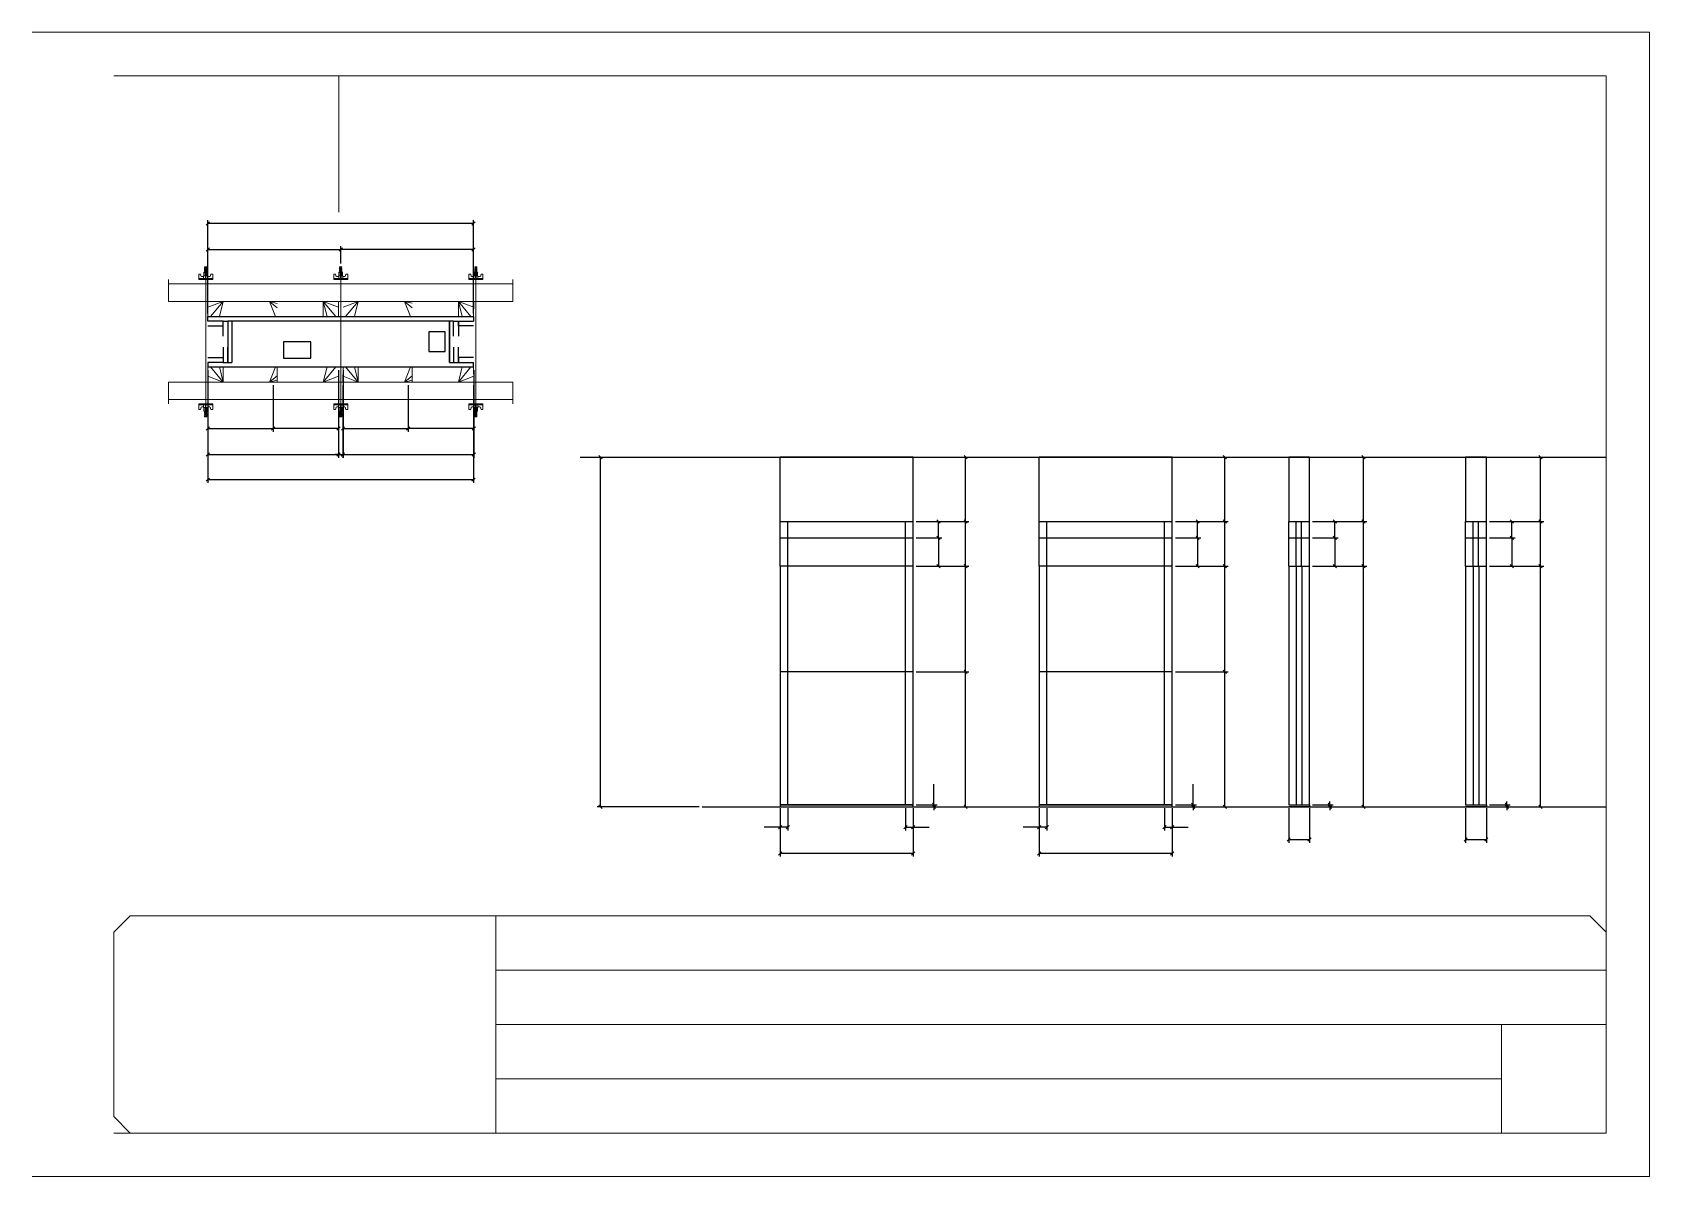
# Model space of a CAD drawing. Header units: metres. Extents: x 2743 to 7398, y 1511 to 2561.
# Drawn here: x 4328 to 5813, y 1511 to 2561 of the extents above; entities that cross this region are included whole.
import ezdxf

# ---------------------------------------------------------------- set-up
doc = ezdxf.new("R2010")
doc.units = ezdxf.units.M
for name, color, linetype in [('CHAPA', 7, 'Continuous'), ('COTA', 7, 'Continuous'), ('Hachura', 7, 'Continuous'), ('Madeira', 7, 'Continuous'), ('NIVEL 2° PAV.', 7, 'Continuous'), ('Nível', 7, 'Continuous'), ('Painéis', 7, 'Continuous'), ('Perfil Metálico', 7, 'Continuous'), ('SARR_2.2x7', 7, 'Continuous'), ('SARRAFO', 7, 'Continuous'), ('SARRAFO DE PRESSAO', 7, 'Continuous'), ('Texto Seção', 7, 'Continuous')]:
    doc.layers.add(name, color=color, linetype=linetype)

msp = doc.modelspace()

# ---------------------------------------------------------------- linework, layer by layer
at = {"layer": 'CHAPA', "color": 1, "lineweight": 25}
for points in [[(4488.9, 2296.5), (4488.9, 2300.5), (4732.9, 2300.5), (4732.9, 2296.5)], [(4488.9, 2296.5), (4488.9, 2300.5), (4732.9, 2300.5), (4732.9, 2296.5)], [(4510.9, 2296.5), (4507.3, 2296.5), (4507.3, 2258.5), (4510.9, 2258.5)], [(4510.9, 2296.5), (4507.3, 2296.5), (4507.3, 2258.5), (4510.9, 2258.5)], [(4714.5, 2296.5), (4710.9, 2296.5), (4710.9, 2258.5), (4714.5, 2258.5)], [(4714.5, 2296.5), (4710.9, 2296.5), (4710.9, 2258.5), (4714.5, 2258.5)], [(4488.9, 2258.5), (4488.9, 2254.5), (4732.9, 2254.5), (4732.9, 2258.5)], [(4488.9, 2258.5), (4488.9, 2254.5), (4732.9, 2254.5), (4732.9, 2258.5)]]:
    msp.add_lwpolyline(points, dxfattribs=at)
at = {"layer": 'COTA', "color": 0, "lineweight": 25}
for p, q in [((4490.4, 2387.4), (4487.4, 2384.4)), ((4731.4, 2384.4), (4734.4, 2387.4)), ((4490.4, 2363.7), (4487.4, 2360.7)), ((4612.4, 2363.7), (4609.4, 2360.7)), ((4609.4, 2360.7), (4612.4, 2363.7)), ((4731.4, 2360.7), (4734.4, 2363.7)), ((4490.4, 2199.3), (4487.4, 2196.3)), ((4547.4, 2196.3), (4550.4, 2199.3)), ((4550.4, 2199.3), (4547.4, 2196.3)), ((4607.4, 2196.3), (4610.4, 2199.3)), ((4614.5, 2199.3), (4611.5, 2196.3)), ((4671.4, 2196.3), (4674.4, 2199.3)), ((4674.4, 2199.3), (4671.4, 2196.3)), ((4731.5, 2196.3), (4734.5, 2199.3)), ((4490.4, 2175.6), (4487.4, 2172.6)), ((4607.4, 2172.6), (4610.4, 2175.6)), ((4607.4, 2172.6), (4610.4, 2175.6)), ((4614.4, 2175.6), (4611.4, 2172.6)), ((4614.5, 2175.6), (4611.5, 2172.6)), ((4731.5, 2172.6), (4734.5, 2175.6)), ((5186.2, 2170.1), (5183.2, 2173.1)), ((5424.2, 2170.1), (5421.2, 2173.1)), ((5551.5, 2170.1), (5548.5, 2173.1)), ((5714, 2170.1), (5711, 2173.1)), ((4490.4, 2152.4), (4487.4, 2149.4)), ((4731.4, 2149.4), (4734.4, 2152.4)), ((5183.2, 2114.1), (5186.2, 2111.1)), ((5421.2, 2114.1), (5424.2, 2111.1)), ((5548.5, 2114.1), (5551.5, 2111.1)), ((5711, 2114.1), (5714, 2111.1)), ((5186.2, 2070.1), (5183.2, 2073.1)), ((5424.2, 2070.1), (5421.2, 2073.1)), ((5551.5, 2070.1), (5548.5, 2073.1)), ((5714, 2070.1), (5711, 2073.1)), ((5186.2, 1973.1), (5183.2, 1976.1)), ((5183.2, 1976.1), (5186.2, 1973.1)), ((5424.2, 1973.1), (5421.2, 1976.1)), ((5421.2, 1976.1), (5424.2, 1973.1)), ((5154.1, 1854.1), (5157.1, 1851.1)), ((5157.1, 1849.1), (5154.1, 1852.1)), ((5183.2, 1852.1), (5186.2, 1849.1)), ((5392.1, 1854.1), (5395.1, 1851.1)), ((5395.1, 1849.1), (5392.1, 1852.1)), ((5421.2, 1852.1), (5424.2, 1849.1)), ((5517.7, 1854.1), (5520.7, 1851.1)), ((5520.7, 1849.1), (5517.7, 1852.1)), ((5548.5, 1852.1), (5551.5, 1849.1)), ((5680.2, 1854.1), (5683.2, 1851.1)), ((5683.2, 1849.1), (5680.2, 1852.1)), ((5711, 1852.1), (5714, 1849.1)), ((5015.9, 1833.6), (5012.9, 1830.6)), ((5019.9, 1830.6), (5022.9, 1833.6)), ((5130.9, 1833.6), (5127.9, 1830.6)), ((5134.9, 1830.6), (5137.9, 1833.6)), ((5253.8, 1833.6), (5250.8, 1830.6)), ((5257.8, 1830.6), (5260.8, 1833.6)), ((5368.8, 1833.6), (5365.8, 1830.6)), ((5372.8, 1830.6), (5375.8, 1833.6)), ((5482.8, 1822.3), (5479.8, 1819.3)), ((5498.8, 1819.3), (5501.8, 1822.3)), ((5645.3, 1822.3), (5642.3, 1819.3)), ((5661.3, 1819.3), (5664.3, 1822.3)), ((5015.9, 1809.5), (5012.9, 1806.5)), ((5134.9, 1806.5), (5137.9, 1809.5)), ((5253.8, 1809.5), (5250.8, 1806.5)), ((5372.8, 1806.5), (5375.8, 1809.5))]:
    msp.add_line(p, q, dxfattribs=at)
at = {"layer": 'COTA', "color": 241, "lineweight": 25}
for p, q in [((4488.9, 2303.5), (4488.9, 2388.9)), ((4732.9, 2385.9), (4488.9, 2385.9)), ((4732.9, 2303.5), (4732.9, 2388.9)), ((4488.9, 2337.5), (4488.9, 2365.2)), ((4488.9, 2362.2), (4610.9, 2362.2)), ((4610.9, 2349.3), (4610.9, 2365.2)), ((4610.9, 2349.3), (4610.9, 2365.2)), ((4732.9, 2362.2), (4610.9, 2362.2)), ((4732.9, 2337.5), (4732.9, 2365.2)), ((4488.9, 2251.5), (4488.9, 2171.1)), ((4608.9, 2251.5), (4608.9, 2171.1)), ((4613, 2251.5), (4613, 2171.1)), ((4733, 2251.5), (4733, 2171.1)), ((4488.9, 2237.5), (4488.9, 2147.9)), ((4548.9, 2237.5), (4548.9, 2194.8)), ((4548.9, 2237.5), (4548.9, 2194.8)), ((4608.9, 2237.5), (4608.9, 2171.1)), ((4612.9, 2237.5), (4612.9, 2171.1)), ((4672.9, 2237.5), (4672.9, 2194.8)), ((4672.9, 2237.5), (4672.9, 2194.8)), ((4732.9, 2237.5), (4732.9, 2147.9)), ((4488.9, 2217.5), (4488.9, 2194.8)), ((4613, 2217.5), (4613, 2194.8)), ((4488.9, 2197.8), (4548.9, 2197.8)), ((4608.9, 2197.8), (4548.9, 2197.8)), ((4608.9, 2208.5), (4608.9, 2194.8)), ((4733, 2208.4), (4733, 2194.8)), ((4613, 2197.8), (4672.9, 2197.8)), ((4733, 2197.8), (4672.9, 2197.8)), ((4488.9, 2174.1), (4608.9, 2174.1)), ((4608.9, 2174.1), (4605.9, 2174.1)), ((4608.9, 2174.1), (4612.9, 2174.1)), ((4612.9, 2174.1), (4615.9, 2174.1)), ((4613, 2174.1), (4733, 2174.1)), ((5014.4, 2112.6), (5014.4, 2171.6)), ((5136.4, 2171.6), (5014.4, 2171.6)), ((5136.4, 2112.6), (5136.4, 2171.6)), ((5374.3, 2171.6), (5252.3, 2171.6)), ((5252.3, 2112.6), (5252.3, 2171.6)), ((5374.3, 2112.6), (5374.3, 2171.6)), ((4732.9, 2150.9), (4488.9, 2150.9))]:
    msp.add_line(p, q, dxfattribs=at)
at = {"layer": 'COTA', "color": 180, "lineweight": 25}
for p, q in [((4583.4, 2277.5), (4558.4, 2277.5)), ((4558.4, 2277.5), (4558.4, 2262.5)), ((4583.4, 2262.5), (4583.4, 2277.5)), ((4706.9, 2286.5), (4691.9, 2286.5)), ((4691.9, 2286.5), (4691.9, 2268.5)), ((4706.9, 2268.5), (4706.9, 2286.5)), ((4558.4, 2262.5), (4583.4, 2262.5)), ((4691.9, 2268.5), (4706.9, 2268.5))]:
    msp.add_line(p, q, dxfattribs=at)
at = {"layer": 'COTA', "color": 4, "lineweight": 25}
for p, q in [((5139.4, 2171.6), (5187.7, 2171.6)), ((5184.7, 2112.6), (5184.7, 2171.6)), ((5377.3, 2171.6), (5425.7, 2171.6)), ((5422.7, 2112.6), (5422.7, 2171.6)), ((5503.3, 2171.6), (5553, 2171.6)), ((5550, 2112.6), (5550, 2171.6)), ((5665.8, 2171.6), (5715.5, 2171.6)), ((5712.5, 2112.6), (5712.5, 2171.6)), ((5139.4, 2112.6), (5187.7, 2112.6)), ((5377.3, 2112.6), (5425.7, 2112.6)), ((5503.3, 2112.6), (5553, 2112.6)), ((5665.8, 2112.6), (5715.5, 2112.6)), ((5139.4, 2071.6), (5187.7, 2071.6)), ((5184.7, 1974.6), (5184.7, 2071.6)), ((5377.3, 2071.6), (5425.7, 2071.6)), ((5422.7, 1974.6), (5422.7, 2071.6)), ((5503.3, 2071.6), (5553, 2071.6)), ((5550, 1850.6), (5550, 2071.6)), ((5665.8, 2071.6), (5715.5, 2071.6)), ((5712.5, 1850.6), (5712.5, 2071.6)), ((5139.4, 1974.6), (5187.7, 1974.6)), ((5177.2, 1974.6), (5187.7, 1974.6)), ((5184.7, 1850.6), (5184.7, 1974.6)), ((5377.3, 1974.6), (5425.7, 1974.6)), ((5415.2, 1974.6), (5425.7, 1974.6)), ((5422.7, 1850.6), (5422.7, 1974.6)), ((5155.6, 1852.6), (5155.6, 1871.4)), ((5393.6, 1852.6), (5393.6, 1871.4)), ((5014.4, 1849.6), (5014.4, 1805)), ((5014.4, 1847.6), (5014.4, 1829.1)), ((5021.4, 1849.6), (5021.4, 1829.1)), ((5129.4, 1849.6), (5129.4, 1829.1)), ((5136.4, 1849.6), (5136.4, 1805)), ((5136.4, 1847.6), (5136.4, 1829.1)), ((5139.4, 1852.6), (5158.6, 1852.6)), ((5139.4, 1850.6), (5158.6, 1850.6)), ((5139.4, 1850.6), (5187.7, 1850.6)), ((5155.6, 1850.6), (5155.6, 1852.6)), ((5155.6, 1850.6), (5155.6, 1847.6)), ((5252.3, 1849.6), (5252.3, 1805)), ((5252.3, 1847.6), (5252.3, 1829.1)), ((5259.3, 1849.6), (5259.3, 1829.1)), ((5367.3, 1849.6), (5367.3, 1829.1)), ((5374.3, 1849.6), (5374.3, 1805)), ((5374.3, 1847.6), (5374.3, 1829.1)), ((5377.3, 1852.6), (5396.6, 1852.6)), ((5377.3, 1850.6), (5396.6, 1850.6)), ((5377.3, 1850.6), (5425.7, 1850.6)), ((5393.6, 1850.6), (5393.6, 1852.6)), ((5393.6, 1850.6), (5393.6, 1847.6)), ((5481.3, 1849.6), (5481.3, 1817.8)), ((5500.3, 1849.6), (5500.3, 1817.8)), ((5503.3, 1852.6), (5522.2, 1852.6)), ((5503.3, 1850.6), (5522.2, 1850.6)), ((5503.3, 1850.6), (5553, 1850.6)), ((5519.2, 1852.6), (5519.2, 1855.6)), ((5519.2, 1850.6), (5519.2, 1852.6)), ((5519.2, 1850.6), (5519.2, 1847.6)), ((5643.8, 1849.6), (5643.8, 1817.8)), ((5662.8, 1849.6), (5662.8, 1817.8)), ((5665.8, 1852.6), (5684.7, 1852.6)), ((5665.8, 1850.6), (5684.7, 1850.6)), ((5665.8, 1850.6), (5715.5, 1850.6)), ((5681.7, 1852.6), (5681.7, 1855.6)), ((5681.7, 1850.6), (5681.7, 1852.6)), ((5681.7, 1850.6), (5681.7, 1847.6)), ((5014.4, 1832.1), (4999.6, 1832.1)), ((5021.4, 1832.1), (5014.4, 1832.1)), ((5129.4, 1832.1), (5136.4, 1832.1)), ((5136.4, 1832.1), (5151.1, 1832.1)), ((5252.3, 1832.1), (5237.6, 1832.1)), ((5259.3, 1832.1), (5252.3, 1832.1)), ((5367.3, 1832.1), (5374.3, 1832.1)), ((5374.3, 1832.1), (5389, 1832.1)), ((5481.3, 1820.8), (5500.3, 1820.8)), ((5643.8, 1820.8), (5662.8, 1820.8)), ((5136.4, 1808), (5014.4, 1808)), ((5374.3, 1808), (5252.3, 1808))]:
    msp.add_line(p, q, dxfattribs=at)
at = {"layer": 'COTA', "color": 241, "lineweight": 25}
for points in [[(5500.3, 2112.6), (5500.3, 2171.6), (5481.3, 2171.6), (5481.3, 2112.6)], [(5662.8, 2112.6), (5662.8, 2171.6), (5643.8, 2171.6), (5643.8, 2112.6)]]:
    msp.add_lwpolyline(points, dxfattribs=at)
at = {"layer": 'Hachura', "color": 0, "lineweight": 9}
for p, q in [((4480.5, 2334.5), (4480.5, 2339.6)), ((4480.5, 2339.6), (4482.2, 2339.6)), ((4480.5, 2335.4), (4493.4, 2335.4)), ((4480.5, 2335.4), (4485.7, 2335.4)), ((4493.4, 2334.5), (4480.5, 2334.5)), ((4480.6, 2335.4), (4480.6, 2334.5)), ((4480.8, 2335.4), (4480.8, 2334.5)), ((4481.2, 2335.4), (4481.2, 2334.5)), ((4481.6, 2335.4), (4481.6, 2334.5)), ((4482.2, 2339.6), (4482.8, 2337.4)), ((4482.5, 2335.4), (4482.5, 2334.5)), ((4483.1, 2337.2), (4485, 2337.2)), ((4483.9, 2335.4), (4483.9, 2334.5)), ((4492.4, 2334.5), (4484.6, 2334.5)), ((4485, 2338), (4488.9, 2338)), ((4485, 2335.4), (4485, 2338)), ((4486.9, 2335.4), (4485, 2335.4)), ((4488.6, 2341.2), (4485.3, 2341.2)), ((4485.3, 2341.2), (4485.3, 2338)), ((4488.6, 2341.1), (4485.3, 2341.1)), ((4485.7, 2335.4), (4486.3, 2335.4)), ((4485.8, 2345.5), (4488, 2344.5)), ((4487.9, 2344.2), (4485.8, 2345.3)), ((4485.8, 2344.4), (4488, 2343.3)), ((4487.9, 2343.1), (4485.8, 2344.1)), ((4485.8, 2343.2), (4488, 2342.1)), ((4487.9, 2341.9), (4485.8, 2343)), ((4487.1, 2341.2), (4485.8, 2341.8)), ((4485.9, 2346), (4486.2, 2346.3)), ((4485.9, 2345.6), (4485.9, 2346)), ((4487.8, 2346), (4485.9, 2346)), ((4485.9, 2345.6), (4487.8, 2344.7)), ((4485.9, 2345.6), (4487.8, 2344.7)), ((4485.9, 2344.5), (4485.9, 2345.1)), ((4487.8, 2344.2), (4485.9, 2345.1)), ((4485.9, 2344.5), (4487.8, 2343.5)), ((4485.9, 2343.3), (4485.9, 2344)), ((4487.8, 2343), (4485.9, 2344)), ((4485.9, 2343.7), (4485.9, 2344)), ((4485.9, 2343.3), (4487.8, 2342.3)), ((4485.9, 2342.2), (4485.9, 2342.8)), ((4487.8, 2341.8), (4485.9, 2342.8)), ((4485.9, 2342.2), (4487.8, 2341.2)), ((4486.8, 2341.2), (4485.9, 2341.6)), ((4485.9, 2341.2), (4485.9, 2341.6)), ((4486, 2335.1), (4486, 2335.3)), ((4486, 2334.6), (4486, 2335.1)), ((4486.2, 2346.3), (4487.5, 2346.3)), ((4486.3, 2341.2), (4486.3, 2338)), ((4487.8, 2345.3), (4486.6, 2346)), ((4486.6, 2335.4), (4486.6, 2337.4)), ((4487.9, 2345.4), (4486.8, 2346)), ((4486.9, 2335.4), (4486.9, 2334.5)), ((4487.1, 2337.4), (4487.1, 2335.4)), ((4487.3, 2346), (4488, 2345.6)), ((4487.8, 2346), (4487.5, 2346.3)), ((4487.6, 2346), (4487.8, 2345.8)), ((4487.8, 2345.3), (4487.8, 2344.7)), ((4487.8, 2343.5), (4487.8, 2344.2)), ((4487.8, 2342.8), (4487.8, 2343)), ((4487.8, 2342.8), (4487.8, 2342.3)), ((4487.8, 2341.8), (4487.8, 2341.2)), ((4487.8, 2341.2), (4487.8, 2338)), ((4487.9, 2335.3), (4487.9, 2334.8)), ((4488.6, 2338), (4488.6, 2341.2)), ((4488.9, 2338), (4488.6, 2338)), ((4488.9, 2338), (4488.6, 2338)), ((4488.9, 2338), (4488.9, 2335.4)), ((4490.8, 2337.2), (4488.9, 2337.2)), ((4490, 2335.4), (4490, 2334.5)), ((4491.7, 2339.6), (4491.1, 2337.4)), ((4491.4, 2335.4), (4491.4, 2334.5)), ((4493.4, 2339.6), (4491.7, 2339.6)), ((4492.2, 2335.4), (4492.2, 2334.5)), ((4492.7, 2335.4), (4492.7, 2334.5)), ((4493, 2335.4), (4493, 2334.5)), ((4493.3, 2335.4), (4493.3, 2334.5)), ((4493.4, 2335.4), (4493.4, 2339.6)), ((4493.4, 2335.4), (4493.4, 2334.5)), ((4604.5, 2334.5), (4604.5, 2339.6)), ((4604.5, 2339.6), (4606.2, 2339.6)), ((4604.5, 2335.4), (4617.4, 2335.4)), ((4604.5, 2335.4), (4609.7, 2335.4)), ((4617.4, 2334.5), (4604.5, 2334.5)), ((4604.6, 2335.4), (4604.6, 2334.5)), ((4604.9, 2335.4), (4604.9, 2334.5)), ((4605.2, 2335.4), (4605.2, 2334.5)), ((4605.7, 2335.4), (4605.7, 2334.5)), ((4606.2, 2339.6), (4606.8, 2337.4)), ((4606.5, 2335.4), (4606.5, 2334.5)), ((4607.1, 2337.2), (4609, 2337.2)), ((4607.9, 2335.4), (4607.9, 2334.5)), ((4616.4, 2334.5), (4608.6, 2334.5)), ((4609, 2337.9), (4612.9, 2337.9)), ((4609, 2335.4), (4609, 2337.9)), ((4611, 2335.4), (4609, 2335.4)), ((4612.6, 2341.2), (4609.3, 2341.2)), ((4609.3, 2341.2), (4609.3, 2337.9)), ((4612.6, 2341.1), (4609.3, 2341.1)), ((4609.7, 2335.4), (4610.3, 2335.4)), ((4609.8, 2345.5), (4612, 2344.4)), ((4612, 2344.2), (4609.8, 2345.3)), ((4609.8, 2344.4), (4612, 2343.3)), ((4612, 2343), (4609.8, 2344.1)), ((4609.8, 2343.2), (4612, 2342.1)), ((4612, 2341.9), (4609.8, 2343)), ((4611.1, 2341.2), (4609.8, 2341.8)), ((4609.9, 2345.9), (4610.2, 2346.3)), ((4609.9, 2345.6), (4609.9, 2345.9)), ((4611.9, 2345.9), (4609.9, 2345.9)), ((4609.9, 2345.6), (4611.9, 2344.6)), ((4609.9, 2345.6), (4611.9, 2344.6)), ((4609.9, 2344.5), (4609.9, 2345.1)), ((4611.9, 2344.1), (4609.9, 2345.1)), ((4609.9, 2344.5), (4611.9, 2343.5)), ((4609.9, 2343.3), (4609.9, 2343.9)), ((4611.9, 2343), (4609.9, 2343.9)), ((4609.9, 2343.7), (4609.9, 2343.9)), ((4609.9, 2343.3), (4611.9, 2342.3)), ((4609.9, 2342.1), (4609.9, 2342.8)), ((4611.9, 2341.8), (4609.9, 2342.8)), ((4609.9, 2342.1), (4611.9, 2341.2)), ((4610.8, 2341.2), (4609.9, 2341.6)), ((4609.9, 2341.2), (4609.9, 2341.6)), ((4610, 2335), (4610, 2335.3)), ((4610, 2334.6), (4610, 2335)), ((4610.2, 2346.3), (4611.5, 2346.3)), ((4610.3, 2341.2), (4610.3, 2337.9)), ((4611.9, 2345.3), (4610.6, 2345.9)), ((4610.6, 2335.4), (4610.6, 2337.4)), ((4612, 2345.4), (4610.8, 2345.9)), ((4610.9, 2335.4), (4610.9, 2334.5)), ((4611.2, 2337.4), (4611.2, 2335.4)), ((4611.3, 2345.9), (4612, 2345.6)), ((4611.9, 2345.9), (4611.5, 2346.3)), ((4611.6, 2345.9), (4611.9, 2345.8)), ((4611.9, 2345.3), (4611.9, 2344.6)), ((4611.9, 2343.5), (4611.9, 2344.1)), ((4611.9, 2342.8), (4611.9, 2343)), ((4611.9, 2342.8), (4611.9, 2342.3)), ((4611.9, 2341.8), (4611.9, 2341.2)), ((4611.9, 2341.2), (4611.9, 2337.9)), ((4611.9, 2335.2), (4611.9, 2334.8)), ((4612.6, 2337.9), (4612.6, 2341.2)), ((4612.9, 2337.9), (4612.6, 2337.9)), ((4612.9, 2337.9), (4612.6, 2337.9)), ((4612.9, 2337.9), (4612.9, 2335.4)), ((4614.8, 2337.2), (4612.9, 2337.2)), ((4614, 2335.4), (4614, 2334.5)), ((4615.7, 2339.6), (4615.1, 2337.4)), ((4615.4, 2335.4), (4615.4, 2334.5)), ((4617.4, 2339.6), (4615.7, 2339.6)), ((4616.3, 2335.4), (4616.3, 2334.5)), ((4616.7, 2335.4), (4616.7, 2334.5)), ((4617.1, 2335.4), (4617.1, 2334.5)), ((4617.3, 2335.4), (4617.3, 2334.5)), ((4617.4, 2335.4), (4617.4, 2339.6)), ((4617.4, 2335.4), (4617.4, 2334.5)), ((4728.5, 2335.4), (4728.5, 2339.6)), ((4728.5, 2339.6), (4730.2, 2339.6)), ((4741.4, 2335.4), (4728.5, 2335.4)), ((4728.5, 2335.4), (4728.5, 2334.5)), ((4728.5, 2334.5), (4741.4, 2334.5)), ((4728.6, 2335.4), (4728.6, 2334.5)), ((4728.8, 2335.4), (4728.8, 2334.5)), ((4729.2, 2335.4), (4729.2, 2334.5)), ((4729.5, 2334.5), (4737.3, 2334.5)), ((4729.6, 2335.4), (4729.6, 2334.5)), ((4730.2, 2339.6), (4730.8, 2337.4)), ((4730.5, 2335.4), (4730.5, 2334.5)), ((4731.1, 2337.2), (4733, 2337.2)), ((4731.9, 2335.4), (4731.9, 2334.5)), ((4736.9, 2338), (4733, 2338)), ((4733, 2338), (4733, 2335.4)), ((4733, 2338), (4733.3, 2338)), ((4733, 2338), (4733.3, 2338)), ((4733.3, 2341.2), (4736.6, 2341.2)), ((4733.3, 2338), (4733.3, 2341.2)), ((4733.3, 2341.1), (4736.6, 2341.1)), ((4734.6, 2346), (4733.9, 2345.6)), ((4733.9, 2345.4), (4735.1, 2346)), ((4736.1, 2345.5), (4733.9, 2344.5)), ((4733.9, 2344.2), (4736.1, 2345.3)), ((4736.1, 2344.4), (4733.9, 2343.3)), ((4733.9, 2343.1), (4736.1, 2344.1)), ((4736.1, 2343.2), (4733.9, 2342.1)), ((4733.9, 2341.9), (4736.1, 2343)), ((4734, 2346), (4734.4, 2346.3)), ((4734.3, 2346), (4734, 2345.8)), ((4734, 2345.3), (4735.3, 2346)), ((4734, 2346), (4736, 2346)), ((4736, 2345.6), (4734, 2344.7)), ((4736, 2345.6), (4734, 2344.7)), ((4734, 2345.3), (4734, 2344.7)), ((4734, 2344.2), (4736, 2345.1)), ((4736, 2344.5), (4734, 2343.5)), ((4734, 2343.5), (4734, 2344.2)), ((4734, 2343), (4736, 2344)), ((4736, 2343.3), (4734, 2342.3)), ((4734, 2342.8), (4734, 2343)), ((4734, 2342.8), (4734, 2342.3)), ((4734, 2341.8), (4736, 2342.8)), ((4736, 2342.2), (4734, 2341.2)), ((4734, 2341.8), (4734, 2341.2)), ((4734, 2341.2), (4734, 2338)), ((4734, 2335.3), (4734, 2334.8)), ((4735.7, 2346.3), (4734.4, 2346.3)), ((4734.7, 2337.4), (4734.7, 2335.4)), ((4734.8, 2341.2), (4736.1, 2341.8)), ((4734.9, 2335.4), (4736.9, 2335.4)), ((4735, 2335.4), (4735, 2334.5)), ((4735.1, 2341.2), (4736, 2341.6)), ((4735.3, 2335.4), (4735.3, 2337.4)), ((4735.6, 2341.2), (4735.6, 2338)), ((4736.2, 2335.4), (4735.6, 2335.4)), ((4736, 2346), (4735.7, 2346.3)), ((4735.9, 2335.1), (4735.9, 2335.3)), ((4735.9, 2334.6), (4735.9, 2335.1)), ((4736, 2345.6), (4736, 2346)), ((4736, 2344.5), (4736, 2345.1)), ((4736, 2343.3), (4736, 2344)), ((4736, 2343.7), (4736, 2344)), ((4736, 2342.2), (4736, 2342.8)), ((4736, 2341.2), (4736, 2341.6)), ((4741.4, 2335.4), (4736.2, 2335.4)), ((4736.6, 2341.2), (4736.6, 2338)), ((4736.9, 2335.4), (4736.9, 2338)), ((4738.8, 2337.2), (4736.9, 2337.2)), ((4738, 2335.4), (4738, 2334.5)), ((4739.7, 2339.6), (4739.1, 2337.4)), ((4739.4, 2335.4), (4739.4, 2334.5)), ((4741.4, 2339.6), (4739.7, 2339.6)), ((4740.2, 2335.4), (4740.2, 2334.5)), ((4740.7, 2335.4), (4740.7, 2334.5)), ((4741, 2335.4), (4741, 2334.5)), ((4741.3, 2335.4), (4741.3, 2334.5)), ((4741.4, 2334.5), (4741.4, 2339.6)), ((4493.4, 2220.5), (4480.5, 2220.5)), ((4480.5, 2220.5), (4480.5, 2215.3)), ((4480.5, 2219.6), (4493.4, 2219.6)), ((4480.5, 2219.6), (4485.7, 2219.6)), ((4480.5, 2215.3), (4482.2, 2215.3)), ((4480.6, 2219.6), (4480.6, 2220.5)), ((4480.8, 2219.6), (4480.8, 2220.5)), ((4481.2, 2219.6), (4481.2, 2220.5)), ((4481.6, 2219.6), (4481.6, 2220.5)), ((4482.2, 2215.3), (4482.8, 2217.5)), ((4482.5, 2219.6), (4482.5, 2220.5)), ((4483.1, 2217.8), (4485, 2217.8)), ((4483.9, 2219.6), (4483.9, 2220.5)), ((4492.4, 2220.5), (4484.6, 2220.5)), ((4486.9, 2219.6), (4485, 2219.6)), ((4485, 2219.6), (4485, 2217)), ((4485, 2217), (4488.9, 2217)), ((4485.3, 2213.8), (4485.3, 2217)), ((4488.6, 2213.8), (4485.3, 2213.8)), ((4488.6, 2213.8), (4485.3, 2213.8)), ((4485.7, 2219.6), (4486.3, 2219.6)), ((4487.1, 2213.8), (4485.8, 2213.1)), ((4487.9, 2213), (4485.8, 2212)), ((4485.8, 2211.7), (4488, 2212.8)), ((4485.9, 2212.8), (4487.8, 2213.8)), ((4486.8, 2213.8), (4485.9, 2213.3)), ((4485.9, 2213.8), (4485.9, 2213.3)), ((4487.8, 2213.1), (4485.9, 2212.2)), ((4485.9, 2212.8), (4485.9, 2212.2)), ((4486, 2220.3), (4486, 2219.9)), ((4486, 2219.9), (4486, 2219.7)), ((4486.3, 2213.8), (4486.3, 2217)), ((4486.6, 2219.6), (4486.6, 2217.6)), ((4486.9, 2219.6), (4486.9, 2220.5)), ((4487.1, 2217.6), (4487.1, 2219.6)), ((4487.8, 2213.8), (4487.8, 2217)), ((4487.8, 2213.1), (4487.8, 2213.8)), ((4487.9, 2219.7), (4487.9, 2220.1)), ((4488.6, 2217), (4488.6, 2213.8)), ((4488.9, 2217), (4488.6, 2217)), ((4488.9, 2217), (4488.6, 2217)), ((4488.9, 2217), (4488.9, 2219.6)), ((4490.8, 2217.8), (4488.9, 2217.8)), ((4490, 2219.6), (4490, 2220.5)), ((4491.7, 2215.3), (4491.1, 2217.5)), ((4491.4, 2219.6), (4491.4, 2220.5)), ((4493.4, 2215.3), (4491.7, 2215.3)), ((4492.2, 2219.6), (4492.2, 2220.5)), ((4492.7, 2219.6), (4492.7, 2220.5)), ((4493, 2219.6), (4493, 2220.5)), ((4493.3, 2219.6), (4493.3, 2220.5)), ((4493.4, 2219.6), (4493.4, 2220.5)), ((4493.4, 2219.6), (4493.4, 2215.3)), ((4617.4, 2220.5), (4604.5, 2220.5)), ((4604.5, 2220.5), (4604.5, 2215.3)), ((4604.5, 2219.6), (4617.4, 2219.6)), ((4604.5, 2219.6), (4609.7, 2219.6)), ((4604.5, 2215.3), (4606.2, 2215.3)), ((4604.6, 2219.5), (4604.6, 2220.5)), ((4604.9, 2219.5), (4604.9, 2220.5)), ((4605.2, 2219.5), (4605.2, 2220.5)), ((4605.7, 2219.5), (4605.7, 2220.5)), ((4606.2, 2215.3), (4606.8, 2217.5)), ((4606.5, 2219.5), (4606.5, 2220.5)), ((4607.1, 2217.7), (4609, 2217.7)), ((4607.9, 2219.5), (4607.9, 2220.5)), ((4616.4, 2220.5), (4608.6, 2220.5)), ((4611, 2219.6), (4609, 2219.6)), ((4609, 2219.6), (4609, 2217)), ((4609, 2217), (4612.9, 2217)), ((4609.3, 2213.8), (4609.3, 2217)), ((4612.6, 2213.8), (4609.3, 2213.8)), ((4612.6, 2213.8), (4609.3, 2213.8)), ((4609.7, 2219.6), (4610.3, 2219.6)), ((4611.1, 2213.8), (4609.8, 2213.1)), ((4612, 2213), (4609.8, 2212)), ((4609.8, 2211.7), (4612, 2212.8)), ((4609.9, 2212.8), (4611.9, 2213.8)), ((4610.8, 2213.8), (4609.9, 2213.3)), ((4609.9, 2213.8), (4609.9, 2213.3)), ((4611.9, 2213.1), (4609.9, 2212.1)), ((4609.9, 2212.8), (4609.9, 2212.1)), ((4610, 2220.3), (4610, 2219.9)), ((4610, 2219.9), (4610, 2219.7)), ((4610.3, 2213.8), (4610.3, 2217)), ((4610.6, 2219.6), (4610.6, 2217.6)), ((4610.9, 2219.6), (4610.9, 2220.5)), ((4611.2, 2217.6), (4611.2, 2219.6)), ((4611.9, 2219.7), (4611.9, 2220.1)), ((4611.9, 2213.8), (4611.9, 2217)), ((4611.9, 2213.1), (4611.9, 2213.8)), ((4612.6, 2217), (4612.6, 2213.8)), ((4612.9, 2217), (4612.6, 2217)), ((4612.9, 2217), (4612.6, 2217)), ((4612.9, 2217), (4612.9, 2219.6)), ((4614.8, 2217.7), (4612.9, 2217.7)), ((4614, 2219.5), (4614, 2220.5)), ((4615.7, 2215.3), (4615.1, 2217.5)), ((4615.4, 2219.5), (4615.4, 2220.5)), ((4617.4, 2215.3), (4615.7, 2215.3)), ((4616.3, 2219.5), (4616.3, 2220.5)), ((4616.7, 2219.5), (4616.7, 2220.5)), ((4617.1, 2219.5), (4617.1, 2220.5)), ((4617.3, 2219.5), (4617.3, 2220.5)), ((4617.4, 2219.6), (4617.4, 2220.5)), ((4617.4, 2219.6), (4617.4, 2215.3)), ((4728.5, 2220.5), (4741.4, 2220.5)), ((4728.5, 2219.6), (4728.5, 2220.5)), ((4741.4, 2219.6), (4728.5, 2219.6)), ((4728.5, 2219.6), (4728.5, 2215.3)), ((4728.5, 2215.3), (4730.2, 2215.3)), ((4728.6, 2219.6), (4728.6, 2220.5)), ((4728.8, 2219.6), (4728.8, 2220.5)), ((4729.2, 2219.6), (4729.2, 2220.5)), ((4729.5, 2220.5), (4737.3, 2220.5)), ((4729.6, 2219.6), (4729.6, 2220.5)), ((4730.2, 2215.3), (4730.8, 2217.5)), ((4730.5, 2219.6), (4730.5, 2220.5)), ((4731.1, 2217.8), (4733, 2217.8)), ((4731.9, 2219.6), (4731.9, 2220.5)), ((4733, 2217), (4733, 2219.6)), ((4736.9, 2217), (4733, 2217)), ((4733, 2217), (4733.3, 2217)), ((4733, 2217), (4733.3, 2217)), ((4733.3, 2217), (4733.3, 2213.8)), ((4733.3, 2213.8), (4736.6, 2213.8)), ((4733.3, 2213.8), (4736.6, 2213.8)), ((4733.9, 2213), (4736.1, 2212)), ((4736.1, 2211.7), (4733.9, 2212.8)), ((4734, 2219.7), (4734, 2220.1)), ((4734, 2213.8), (4734, 2217)), ((4734, 2213.1), (4734, 2213.8)), ((4736, 2212.8), (4734, 2213.8)), ((4734, 2213.1), (4736, 2212.2)), ((4734.7, 2217.6), (4734.7, 2219.6)), ((4734.8, 2213.8), (4736.1, 2213.1)), ((4734.9, 2219.6), (4736.9, 2219.6)), ((4735, 2219.6), (4735, 2220.5)), ((4735.1, 2213.8), (4736, 2213.3)), ((4735.3, 2219.6), (4735.3, 2217.6)), ((4736.2, 2219.6), (4735.6, 2219.6)), ((4735.6, 2213.8), (4735.6, 2217)), ((4735.9, 2220.3), (4735.9, 2219.9)), ((4735.9, 2219.9), (4735.9, 2219.7)), ((4736, 2213.8), (4736, 2213.3)), ((4736, 2212.8), (4736, 2212.2)), ((4741.4, 2219.6), (4736.2, 2219.6)), ((4736.6, 2213.8), (4736.6, 2217)), ((4736.9, 2219.6), (4736.9, 2217)), ((4738.8, 2217.8), (4736.9, 2217.8)), ((4738, 2219.6), (4738, 2220.5)), ((4739.7, 2215.3), (4739.1, 2217.5)), ((4739.4, 2219.6), (4739.4, 2220.5)), ((4741.4, 2215.3), (4739.7, 2215.3)), ((4740.2, 2219.6), (4740.2, 2220.5)), ((4740.7, 2219.6), (4740.7, 2220.5)), ((4741, 2219.6), (4741, 2220.5)), ((4741.3, 2219.6), (4741.3, 2220.5)), ((4741.4, 2220.5), (4741.4, 2215.3)), ((4487.9, 2211.9), (4485.8, 2210.8)), ((4485.8, 2210.6), (4488, 2211.7)), ((4487.9, 2210.7), (4485.8, 2209.7)), ((4485.8, 2209.4), (4488, 2210.5)), ((4485.9, 2211.6), (4487.8, 2212.6)), ((4487.8, 2212), (4485.9, 2211)), ((4485.9, 2211.6), (4485.9, 2211)), ((4485.9, 2210.5), (4487.8, 2211.4)), ((4485.9, 2211.2), (4485.9, 2211)), ((4487.8, 2210.8), (4485.9, 2209.8)), ((4485.9, 2210.5), (4485.9, 2209.8)), ((4485.9, 2209.3), (4487.8, 2210.3)), ((4485.9, 2209.3), (4487.8, 2210.3)), ((4485.9, 2209.3), (4485.9, 2209)), ((4485.9, 2209), (4486.2, 2208.7)), ((4487.8, 2209), (4485.9, 2209)), ((4486.2, 2208.7), (4487.5, 2208.7)), ((4487.8, 2209.6), (4486.6, 2209)), ((4487.9, 2209.6), (4486.8, 2209)), ((4487.3, 2209), (4488, 2209.3)), ((4487.8, 2209), (4487.5, 2208.7)), ((4487.6, 2209), (4487.8, 2209.1)), ((4487.8, 2212.2), (4487.8, 2212.6)), ((4487.8, 2212.2), (4487.8, 2212)), ((4487.8, 2211.4), (4487.8, 2210.8)), ((4487.8, 2209.6), (4487.8, 2210.3)), ((4612, 2211.9), (4609.8, 2210.8)), ((4609.8, 2210.6), (4612, 2211.6)), ((4612, 2210.7), (4609.8, 2209.6)), ((4609.8, 2209.4), (4612, 2210.5)), ((4609.9, 2211.6), (4611.9, 2212.6)), ((4611.9, 2211.9), (4609.9, 2211)), ((4609.9, 2211.6), (4609.9, 2211)), ((4609.9, 2210.5), (4611.9, 2211.4)), ((4609.9, 2211.2), (4609.9, 2211)), ((4611.9, 2210.8), (4609.9, 2209.8)), ((4609.9, 2210.5), (4609.9, 2209.8)), ((4609.9, 2209.3), (4611.9, 2210.3)), ((4609.9, 2209.3), (4611.9, 2210.3)), ((4609.9, 2209.3), (4609.9, 2209)), ((4609.9, 2209), (4610.2, 2208.7)), ((4611.9, 2209), (4609.9, 2209)), ((4610.2, 2208.7), (4611.5, 2208.7)), ((4611.9, 2209.6), (4610.6, 2209)), ((4612, 2209.5), (4610.8, 2209)), ((4611.3, 2209), (4612, 2209.3)), ((4611.9, 2209), (4611.5, 2208.7)), ((4611.6, 2209), (4611.9, 2209.1)), ((4611.9, 2212.2), (4611.9, 2212.6)), ((4611.9, 2212.2), (4611.9, 2211.9)), ((4611.9, 2211.4), (4611.9, 2210.8)), ((4611.9, 2209.6), (4611.9, 2210.3)), ((4733.9, 2211.9), (4736.1, 2210.8)), ((4736.1, 2210.6), (4733.9, 2211.7)), ((4733.9, 2210.7), (4736.1, 2209.7)), ((4736.1, 2209.4), (4733.9, 2210.5)), ((4733.9, 2209.6), (4735.1, 2209)), ((4734.6, 2209), (4733.9, 2209.3)), ((4734, 2212.2), (4734, 2212.6)), ((4736, 2211.6), (4734, 2212.6)), ((4734, 2212.2), (4734, 2212)), ((4734, 2212), (4736, 2211)), ((4734, 2211.4), (4734, 2210.8)), ((4736, 2210.5), (4734, 2211.4)), ((4734, 2210.8), (4736, 2209.8)), ((4736, 2209.3), (4734, 2210.3)), ((4734, 2209.6), (4734, 2210.3)), ((4736, 2209.3), (4734, 2210.3)), ((4734, 2209.6), (4735.3, 2209)), ((4734.3, 2209), (4734, 2209.1)), ((4734, 2209), (4734.4, 2208.7)), ((4734, 2209), (4736, 2209)), ((4735.7, 2208.7), (4734.4, 2208.7)), ((4736, 2209), (4735.7, 2208.7)), ((4736, 2211.6), (4736, 2211)), ((4736, 2211.2), (4736, 2211)), ((4736, 2210.5), (4736, 2209.8)), ((4736, 2209.3), (4736, 2209))]:
    msp.add_line(p, q, dxfattribs=at)
at = {"layer": 'Hachura', "color": 251, "lineweight": 9}
for p, q in [((4486.9, 2345.3), (4486.9, 2213.5)), ((4611, 2345.3), (4610.9, 2213.5)), ((4734.9, 2345.3), (4735, 2213.5))]:
    msp.add_line(p, q, dxfattribs=at)
at = {"layer": 'Madeira', "color": 126, "lineweight": 18}
for p, q in [((4502.9, 2314.5), (4488.9, 2309.1)), ((4502.9, 2314.5), (4491.4, 2300.5)), ((4502.9, 2314.5), (4499.5, 2300.5)), ((4545.4, 2314.5), (4552.4, 2308.7)), ((4545.4, 2314.5), (4552.4, 2312.7)), ((4545.4, 2314.5), (4550.9, 2300.5)), ((4594.9, 2314.5), (4606.4, 2300.5)), ((4594.9, 2314.5), (4598.4, 2300.5)), ((4594.9, 2314.5), (4608.9, 2309.1)), ((4626.9, 2314.5), (4613, 2309.1)), ((4626.9, 2314.5), (4615.4, 2300.5)), ((4626.9, 2314.5), (4623.5, 2300.5)), ((4669.4, 2314.5), (4676.4, 2308.7)), ((4669.4, 2314.5), (4676.4, 2312.8)), ((4669.4, 2314.5), (4674.9, 2300.5)), ((4719, 2314.5), (4730.5, 2300.5)), ((4719, 2314.5), (4722.4, 2300.5)), ((4719, 2314.5), (4733, 2309.1)), ((4502.9, 2240.5), (4488.9, 2245.9)), ((4502.9, 2240.5), (4491.4, 2254.5)), ((4502.9, 2240.5), (4499.5, 2254.5)), ((4545.4, 2240.5), (4550.9, 2254.5)), ((4545.4, 2240.5), (4552.4, 2246.2)), ((4594.9, 2240.5), (4606.4, 2254.5)), ((4594.9, 2240.5), (4598.4, 2254.5)), ((4594.9, 2240.5), (4608.9, 2245.9)), ((4626.9, 2240.5), (4613, 2245.9)), ((4626.9, 2240.5), (4615.4, 2254.5)), ((4626.9, 2240.5), (4623.5, 2254.5)), ((4669.4, 2240.5), (4674.9, 2254.5)), ((4669.4, 2240.5), (4676.4, 2246.2)), ((4719, 2240.5), (4730.5, 2254.5)), ((4719, 2240.5), (4722.4, 2254.5)), ((4719, 2240.5), (4733, 2245.9)), ((4545.4, 2240.5), (4552.4, 2242.2)), ((4669.4, 2240.5), (4676.4, 2242.2))]:
    msp.add_line(p, q, dxfattribs=at)
for points in [[(4733, 2314.5), (4732.9, 2300.5), (4489, 2300.5), (4489, 2314.5)], [(4733, 2314.5), (4732.9, 2300.5), (4489, 2300.5), (4489, 2314.5)], [(4594.9, 2314.5), (4594.9, 2300.5), (4608.9, 2300.5), (4608.9, 2314.5)], [(4719, 2314.5), (4718.9, 2300.5), (4732.9, 2300.5), (4733, 2314.5)], [(4502.9, 2240.5), (4502.9, 2254.5), (4488.9, 2254.5), (4488.9, 2240.5)], [(4733, 2240.5), (4732.9, 2254.5), (4489, 2254.5), (4489, 2240.5)], [(4545.4, 2240.5), (4552.4, 2240.5), (4552.4, 2254.5), (4545.4, 2254.5)], [(4626.9, 2240.5), (4627, 2254.5), (4613, 2254.5), (4612.9, 2240.5)], [(4669.4, 2240.5), (4676.4, 2240.5), (4676.5, 2254.5), (4669.5, 2254.5)]]:
    msp.add_lwpolyline(points, dxfattribs=at)
at = {"layer": 'NIVEL 2° PAV.', "color": 4, "lineweight": 25}
for p, q in [((4846.2, 2171.6), (4852.4, 2171.6)), ((4849.4, 1850.6), (4849.4, 2171.6)), ((4939.9, 1850.6), (4846.4, 1850.6))]:
    msp.add_line(p, q, dxfattribs=at)
at = {"layer": 'NIVEL 2° PAV.', "color": 0, "lineweight": 25}
for p, q in [((4850.9, 2170.1), (4847.9, 2173.1)), ((4847.9, 1852.1), (4850.9, 1849.1))]:
    msp.add_line(p, q, dxfattribs=at)
at = {"layer": 'Nível', "color": 4, "lineweight": 25}
for p, q in [((4830.7, 2171.6), (5772.7, 2171.6)), ((4942.9, 1850.6), (5772.7, 1850.6))]:
    msp.add_line(p, q, dxfattribs=at)
at = {"layer": 'Painéis', "color": 200, "lineweight": 25}
for p, q in [((5014.4, 2112.6), (5136.4, 2112.6)), ((5014.4, 2071.6), (5014.4, 2112.6)), ((5136.4, 2071.6), (5136.4, 2112.6)), ((5252.3, 2112.6), (5374.3, 2112.6)), ((5252.3, 2071.6), (5252.3, 2112.6)), ((5374.3, 2071.6), (5374.3, 2112.6)), ((5481.3, 2112.6), (5500.3, 2112.6)), ((5481.3, 2071.6), (5481.3, 2112.6)), ((5500.3, 2071.6), (5500.3, 2112.6)), ((5643.8, 2112.6), (5662.8, 2112.6)), ((5643.8, 2071.6), (5643.8, 2112.6)), ((5662.8, 2071.6), (5662.8, 2112.6)), ((5014.4, 2097.6), (5136.4, 2097.6)), ((5252.3, 2097.6), (5374.3, 2097.6)), ((5481.3, 2097.6), (5500.3, 2097.6)), ((5643.8, 2097.6), (5662.8, 2097.6)), ((5014.4, 2071.6), (5014.4, 1974.6)), ((5136.4, 2071.6), (5014.4, 2071.6)), ((5136.4, 1974.6), (5136.4, 2071.6)), ((5252.3, 2071.6), (5252.3, 1974.6)), ((5374.3, 2071.6), (5252.3, 2071.6)), ((5374.3, 1974.6), (5374.3, 2071.6)), ((5481.3, 2071.6), (5481.3, 1852.6)), ((5481.3, 2071.6), (5500.3, 2071.6)), ((5500.3, 1852.6), (5500.3, 2071.6)), ((5643.8, 2071.6), (5643.8, 1852.6)), ((5643.8, 2071.6), (5662.8, 2071.6)), ((5662.8, 1852.6), (5662.8, 2071.6)), ((5014.4, 1974.6), (5014.4, 1850.6)), ((5136.4, 1974.6), (5014.4, 1974.6)), ((5136.4, 1850.6), (5136.4, 1974.6)), ((5252.3, 1974.6), (5252.3, 1850.6)), ((5374.3, 1974.6), (5252.3, 1974.6)), ((5374.3, 1850.6), (5374.3, 1974.6)), ((5014.4, 1852.6), (5136.4, 1852.6)), ((5252.3, 1852.6), (5374.3, 1852.6)), ((5481.3, 1852.6), (5500.3, 1852.6)), ((5643.8, 1852.6), (5662.8, 1852.6))]:
    msp.add_line(p, q, dxfattribs=at)
at = {"layer": 'Painéis', "color": 4, "lineweight": 25}
for p, q in [((5139.4, 2112.6), (5187.7, 2112.6)), ((5139.4, 2112.6), (5162.7, 2112.6)), ((5159.7, 2097.6), (5159.7, 2112.6)), ((5184.7, 2071.6), (5184.7, 2112.6)), ((5377.3, 2112.6), (5425.7, 2112.6)), ((5377.3, 2112.6), (5400.7, 2112.6)), ((5397.7, 2097.6), (5397.7, 2112.6)), ((5422.7, 2071.6), (5422.7, 2112.6)), ((5503.3, 2112.6), (5553, 2112.6)), ((5503.3, 2112.6), (5526.6, 2112.6)), ((5523.6, 2097.6), (5523.6, 2112.6)), ((5550, 2071.6), (5550, 2112.6)), ((5665.8, 2112.6), (5715.5, 2112.6)), ((5665.8, 2112.6), (5689.1, 2112.6)), ((5686.1, 2097.6), (5686.1, 2112.6)), ((5712.5, 2071.6), (5712.5, 2112.6)), ((5139.4, 2097.6), (5162.7, 2097.6)), ((5139.4, 2097.6), (5162.7, 2097.6)), ((5159.7, 2097.6), (5159.7, 2071.6)), ((5377.3, 2097.6), (5400.7, 2097.6)), ((5377.3, 2097.6), (5400.7, 2097.6)), ((5397.7, 2097.6), (5397.7, 2071.6)), ((5503.3, 2097.6), (5526.6, 2097.6)), ((5503.3, 2097.6), (5526.6, 2097.6)), ((5523.6, 2097.6), (5523.6, 2071.6)), ((5665.8, 2097.6), (5689.1, 2097.6)), ((5665.8, 2097.6), (5689.1, 2097.6)), ((5686.1, 2097.6), (5686.1, 2071.6)), ((5139.4, 2071.6), (5187.7, 2071.6)), ((5139.4, 2071.6), (5162.7, 2071.6)), ((5377.3, 2071.6), (5425.7, 2071.6)), ((5377.3, 2071.6), (5400.7, 2071.6)), ((5503.3, 2071.6), (5553, 2071.6)), ((5503.3, 2071.6), (5526.6, 2071.6)), ((5665.8, 2071.6), (5715.5, 2071.6)), ((5665.8, 2071.6), (5689.1, 2071.6))]:
    msp.add_line(p, q, dxfattribs=at)
at = {"layer": 'Painéis', "color": 0, "lineweight": 25}
for p, q in [((5161.2, 2111.1), (5158.2, 2114.1)), ((5186.2, 2111.1), (5183.2, 2114.1)), ((5399.2, 2111.1), (5396.2, 2114.1)), ((5424.2, 2111.1), (5421.2, 2114.1)), ((5525.1, 2111.1), (5522.1, 2114.1)), ((5551.5, 2111.1), (5548.5, 2114.1)), ((5687.6, 2111.1), (5684.6, 2114.1)), ((5714, 2111.1), (5711, 2114.1)), ((5161.2, 2096.1), (5158.2, 2099.1)), ((5158.2, 2099.1), (5161.2, 2096.1)), ((5399.2, 2096.1), (5396.2, 2099.1)), ((5396.2, 2099.1), (5399.2, 2096.1)), ((5525.1, 2096.1), (5522.1, 2099.1)), ((5522.1, 2099.1), (5525.1, 2096.1)), ((5687.6, 2096.1), (5684.6, 2099.1)), ((5684.6, 2099.1), (5687.6, 2096.1)), ((5158.2, 2073.1), (5161.2, 2070.1)), ((5183.2, 2073.1), (5186.2, 2070.1)), ((5396.2, 2073.1), (5399.2, 2070.1)), ((5421.2, 2073.1), (5424.2, 2070.1)), ((5522.1, 2073.1), (5525.1, 2070.1)), ((5548.5, 2073.1), (5551.5, 2070.1)), ((5684.6, 2073.1), (5687.6, 2070.1)), ((5711, 2073.1), (5714, 2070.1))]:
    msp.add_line(p, q, dxfattribs=at)
at = {"layer": 'Painéis', "color": 200, "lineweight": 25}
for points in [[(4710.9, 2258.5), (4710.9, 2296.5), (4510.9, 2296.5), (4510.9, 2258.5)], [(5136.4, 1852.6), (5014.4, 1852.6), (5014.4, 1850.6), (5136.4, 1850.6)], [(5374.3, 1852.6), (5252.3, 1852.6), (5252.3, 1850.6), (5374.3, 1850.6)], [(5481.3, 1852.6), (5500.3, 1852.6), (5500.3, 1850.6), (5481.3, 1850.6)], [(5643.8, 1852.6), (5662.8, 1852.6), (5662.8, 1850.6), (5643.8, 1850.6)]]:
    msp.add_lwpolyline(points, dxfattribs=at)
at = {"layer": 'Perfil Metálico', "color": 224, "lineweight": 18}
for points in [[(4452.9, 2334.5), (4452.9, 2314.5), (4768.9, 2314.5), (4768.9, 2334.5)], [(4768.9, 2318.5), (4768.9, 2330.5), (4452.9, 2330.5), (4452.9, 2318.5)], [(4452.9, 2220.5), (4452.9, 2240.5), (4768.9, 2240.5), (4768.9, 2220.5)], [(4768.9, 2236.5), (4768.9, 2224.5), (4452.9, 2224.5), (4452.9, 2236.5)]]:
    msp.add_lwpolyline(points, dxfattribs=at)
at = {"layer": 'SARR_2.2x7', "color": 40, "lineweight": 25}
for p, q in [((5021.4, 2071.6), (5021.4, 2112.6)), ((5129.4, 2071.6), (5129.4, 2112.6)), ((5259.3, 2071.6), (5259.3, 2112.6)), ((5367.3, 2071.6), (5367.3, 2112.6)), ((5488.3, 2071.6), (5488.3, 2112.6)), ((5493.2, 2071.6), (5493.2, 2112.6)), ((5650.7, 2071.6), (5650.7, 2112.6)), ((5655.7, 2071.6), (5655.7, 2112.6)), ((5021.4, 1974.6), (5021.4, 2071.6)), ((5129.4, 1974.6), (5129.4, 2071.6)), ((5259.3, 1974.6), (5259.3, 2071.6)), ((5367.3, 1974.6), (5367.3, 2071.6)), ((5488.3, 2071.6), (5488.3, 1852.6)), ((5493.3, 2071.6), (5493.3, 1852.6)), ((5650.8, 2071.6), (5650.8, 1852.6)), ((5655.8, 2071.6), (5655.8, 1852.6)), ((5021.4, 1852.6), (5021.4, 1974.6)), ((5129.4, 1852.6), (5129.4, 1974.6)), ((5259.3, 1852.6), (5259.3, 1974.6)), ((5367.3, 1852.6), (5367.3, 1974.6))]:
    msp.add_line(p, q, dxfattribs=at)
at = {"layer": 'SARRAFO', "color": 251, "lineweight": 25}
for points in [[(4488.9, 2292.1), (4502.9, 2292.1), (4502.9, 2296.5), (4488.9, 2296.5)], [(4502.9, 2282.5), (4502.9, 2296.5), (4507.3, 2296.5), (4507.3, 2282.5)], [(4714.5, 2282.5), (4714.5, 2296.5), (4718.9, 2296.5), (4718.9, 2282.5)], [(4732.9, 2292.1), (4718.9, 2292.1), (4718.9, 2296.5), (4732.9, 2296.5)], [(4502.9, 2272.5), (4502.9, 2258.5), (4507.3, 2258.5), (4507.3, 2272.5)], [(4714.5, 2272.5), (4714.5, 2258.5), (4718.9, 2258.5), (4718.9, 2272.5)], [(4488.9, 2262.9), (4502.9, 2262.9), (4502.9, 2258.5), (4488.9, 2258.5)], [(4732.9, 2262.9), (4718.9, 2262.9), (4718.9, 2258.5), (4732.9, 2258.5)]]:
    msp.add_lwpolyline(points, dxfattribs=at)
at = {"layer": 'SARRAFO DE PRESSAO', "color": 30, "lineweight": 9}
for p, q in [((4753.3, 1551.4), (4753.3, 1750.6)), ((4753.3, 1700.8), (5772.7, 1700.8)), ((4753.3, 1651), (5676.7, 1651)), ((5772.7, 1651), (5676.7, 1651)), ((5676.7, 1651), (5676.7, 1551.4)), ((4753.3, 1601.2), (5676.7, 1601.2))]:
    msp.add_line(p, q, dxfattribs=at)
at = {"layer": 'SARRAFO DE PRESSAO', "color": 251, "lineweight": 9}
msp.add_lwpolyline([(4327.7, 1511.4), (5812.7, 1511.4), (5812.7, 2561.4), (4327.7, 2561.4)], dxfattribs=at)
at = {"layer": 'SARRAFO DE PRESSAO', "color": 30, "lineweight": 9}
for points in [[(4402.7, 1551.4), (5772.7, 1551.4), (5772.7, 2521.4), (4402.7, 2521.4)], [(5772.7, 1551.4), (5772.7, 1735.6), (5757.7, 1750.6), (4417.7, 1750.6), (4402.7, 1735.6), (4402.7, 1566.4), (4417.7, 1551.4), (5772.7, 1551.4)]]:
    msp.add_lwpolyline(points, dxfattribs=at)
at = {"layer": 'Texto Seção', "color": 252, "lineweight": 15}
msp.add_line((4609, 2396.4), (4609, 2521.4), dxfattribs=at)

doc.saveas('drawing.dxf')
